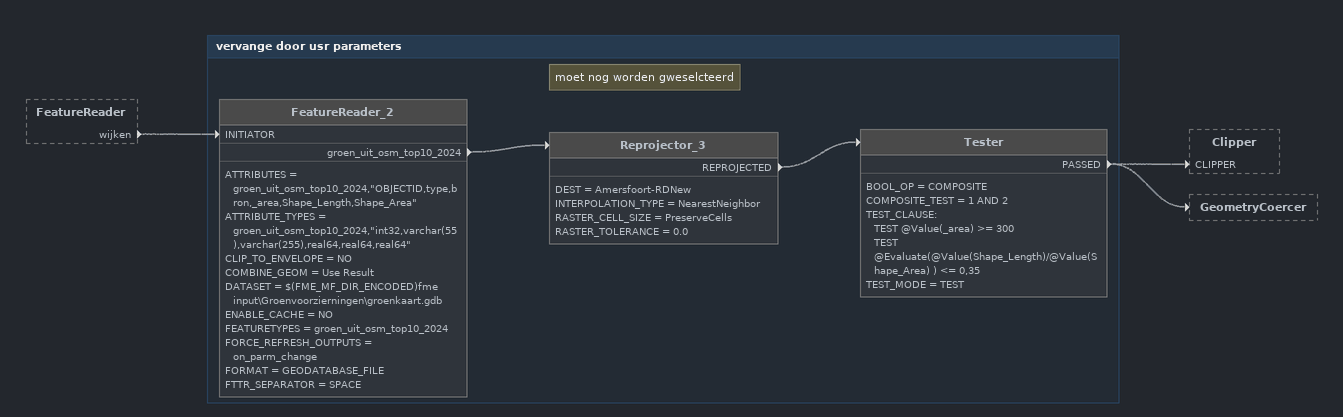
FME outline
FeatureReader [outside]
    wijken -> FeatureReader_2 [INITIATOR] [off]

Bookmark: vervange door usr parameters
FeatureReader_2 [off]
    ATTRIBUTES = groen_uit_osm_top10_2024,"OBJECTID,type,bron,_area,Shape_Length,Shape_Area"
    ATTRIBUTE_TYPES = groen_uit_osm_top10_2024,"int32,varchar(55),varchar(255),real64,real64,real64"
    CLIP_TO_ENVELOPE = NO
    COMBINE_GEOM = Use Result
    DATASET = $(FME_MF_DIR_ENCODED)fme input\Groenvoorzierningen\groenkaart.gdb
    ENABLE_CACHE = NO
    FEATURETYPES = groen_uit_osm_top10_2024
    FORCE_REFRESH_OUTPUTS = on_parm_change
    FORMAT = GEODATABASE_FILE
    FTTR_SEPARATOR = SPACE
    groen_uit_osm_top10_2024 -> Reprojector_3 [off]
Note: moet nog worden gweselcteerd
Reprojector_3 [off]
    DEST = Amersfoort-RDNew
    INTERPOLATION_TYPE = NearestNeighbor
    RASTER_CELL_SIZE = PreserveCells
    RASTER_TOLERANCE = 0.0
    REPROJECTED -> Tester [off]
Tester [off]
    BOOL_OP = COMPOSITE
    COMPOSITE_TEST = 1 AND 2
    TEST_CLAUSE:
      TEST @Value(_area) >= 300
      TEST @Evaluate(@Value(Shape_Length)/@Value(Shape_Area) ) <= 0,35
    TEST_MODE = TEST
    PASSED -> Clipper [CLIPPER] [off]
    PASSED -> GeometryCoercer [off]
